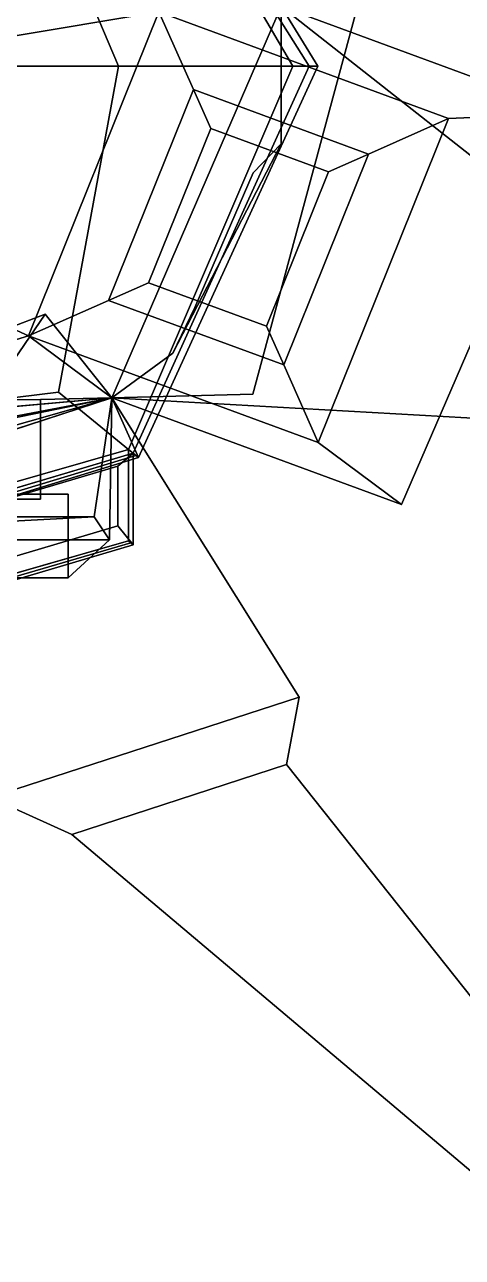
# Model space of a CAD drawing. Extents: x -9973 to 10440, y -7991 to 8327.
# Drawn here: x 2494 to 5365, y -7991 to 100 of the extents above; entities that cross this region are included whole.
import ezdxf

# ---------------------------------------------------------------- set-up
doc = ezdxf.new("R2010")
doc.units = 0

msp = doc.modelspace()

# ---------------------------------------------------------------- linework, layer by layer
for points in [[(105.320313, 219.891846, 25148.322266), (101.400391, -172.028198, 25925.515625), (3109.458984, -172.028198, 25492.498047), (2943.111328, 219.891846, 24758.216797)], [(2366.625, 16.180847, -25123.279297), (1744.337891, 16.180847, -25123.279297), (2468.162109, 183.671875, -22445.160156), (3375.021484, 183.671875, -22445.160156)], [(2519.982422, -1943.375366, -22445.160156), (1779.898438, -1605.905396, -25123.279297), (2366.625, 16.180847, -25123.279297), (3375.021484, 183.671875, -22445.160156)], [(3044.734619, -1710.421875, -24445.160156), (2519.982422, -1943.375366, -22445.160156), (3375.021484, 183.671875, -22445.160156), (3601.264404, -325.964111, -24445.160156)], [(2943.111328, 219.891846, 24758.216797), (3109.458984, -172.028198, 25492.498047), (4253.830078, -172.028198, 24070.757813), (4022.705078, 219.891846, 23477.371094)], [(4176.933594, 219.891846, 15745.265625), (4417.310547, -172.028198, 16266.738281), (3240.244141, -2741.28125, 13457.978516), (3066.492188, -2349.361328, 12936.506836)], [(3989.859375, -2324.474609, 12936.506836), (4677.724609, 218.572388, 15745.265625), (4176.933594, 219.891846, 15745.265625), (3066.492188, -2349.361328, 12936.506836)], [(4176.933594, 219.891846, 8777.799805), (4677.724609, 218.572388, 8777.799805), (3989.859375, -2324.474609, 8777.799805), (3066.492188, -2349.361328, 8777.799805)], [(4176.933594, 219.891846, 7950), (4176.933594, 219.891846, 8777.799805), (3066.492188, -2349.361328, 8777.799805), (3066.492188, -2349.361328, 7961.299805)], [(4176.933594, 219.891846, -17023.599609), (6091.222656, -1286.647217, -16388.035156), (5705.082031, -2498.785645, -16388.035156), (3066.492188, -2349.361328, -17023.599609)], [(5705.082031, -2498.785645, -15804.858398), (6091.222656, -1286.647217, -15804.858398), (4176.933594, 219.891846, -15064), (3066.492188, -2349.361328, -15064)], [(4176.933594, -682.788757, -10566.652344), (3466.492188, -2056.834717, -10566.652344), (3066.492188, -2349.361328, -11275.44043), (4176.933594, 219.891846, -11202.263672)], [(3066.492188, -2349.361328, 939.399902), (3466.492188, -2056.834717, -172.116455), (4176.933594, -682.788757, -172.116455), (4176.933594, 219.891846, 939.399902)], [(3066.492188, -2349.361328, -17023.599609), (4966.492188, -3049.361328, -17023.599609), (6076.933594, -480.108154, -17023.599609), (4176.933594, 219.891846, -17023.599609)], [(3066.492188, -2349.361328, 7961.299805), (3066.492188, -2349.361328, 4200), (4176.933594, 219.891846, 4200), (4176.933594, 219.891846, 7950)], [(4176.933594, 219.891846, 939.399902), (4176.933594, 219.891846, 4200), (3066.492188, -2349.361328, 4200), (3066.492188, -2349.361328, 939.399902)], [(3066.492188, -2349.361328, -13150), (3066.492188, -2349.361328, -15064), (4176.933594, 219.891846, -15064), (4176.933594, 219.891846, -13150)], [(4176.933594, 219.891846, -13150), (4176.933594, 219.891846, -11202.263672), (3066.492188, -2349.361328, -11275.44043), (3066.492188, -2349.361328, -13150)], [(6076.933594, -480.108154, -20659.748047), (5275.021484, -516.328125, -22445.160156), (3375.021484, 183.671875, -22445.160156), (4176.933594, 219.891846, -20659.748047)], [(5275.021484, -516.328125, -22445.160156), (4750.269531, -749.281677, -24445.160156), (3601.264404, -325.964111, -24445.160156), (3375.021484, 183.671875, -22445.160156)], [(4677.724609, 218.572388, 12435.719727), (4677.724609, 218.572388, 15745.265625), (3989.859375, -2324.474609, 12936.506836), (3989.859375, -2324.474609, 12435.719727)], [(4677.724609, 218.572388, 8777.799805), (4677.724609, 218.572388, 12435.719727), (3989.859375, -2324.474609, 12435.719727), (3989.859375, -2324.474609, 8777.799805)], [(4253.830078, -172.028198, 24070.757813), (4360.730469, -172.028198, 18967.720703), (4112.65625, 219.891846, 18967.720703), (4022.705078, 219.891846, 23477.371094)], [(4417.310547, -172.028198, 16266.738281), (4176.933594, 219.891846, 15745.265625), (4112.65625, 219.891846, 18967.720703), (4360.730469, -172.028198, 18967.720703)], [(4176.933594, 219.891846, -15064), (6091.222656, -1286.647217, -15804.858398), (6091.222656, -1286.647217, -16388.035156), (4176.933594, 219.891846, -17023.599609)], [(4176.933594, 219.891846, -17023.599609), (6076.933594, -480.108154, -17023.599609), (6076.933594, -480.108154, -20659.748047), (4176.933594, 219.891846, -20659.748047)], [(4176.933594, 219.891846, -2600), (4176.933594, 219.891846, 939.399902), (4176.933594, -682.788757, -172.116455), (4176.933594, -682.788757, -2600)], [(4176.933594, 219.891846, -11202.263672), (4176.933594, 219.891846, -8100), (4176.933594, -682.788757, -8100), (4176.933594, -682.788757, -10566.652344)], [(4176.933594, 219.891846, -5400), (4176.933594, 219.891846, -2600), (4176.933594, -682.788757, -2600), (4176.933594, -682.788757, -5400)], [(4176.933594, 219.891846, -5400), (4176.933594, -682.788757, -5400), (4176.933594, -682.788757, -8100), (4176.933594, 219.891846, -8100)], [(2717.103516, -2313.072266, 25319.292969), (3109.458984, -172.028198, 25492.498047), (101.400391, -172.028198, 25925.515625), (101.400391, -2634.229248, 25492.498047)], [(4253.830078, -172.028198, 24070.757813), (3109.458984, -172.028198, 25492.498047), (2717.103516, -2313.072266, 25319.292969), (3174.851563, -2687.755127, 24049.107422)], [(3206.226563, -2713.436035, 18967.720703), (4360.730469, -172.028198, 18967.720703), (4253.830078, -172.028198, 24070.757813), (3174.851563, -2687.755127, 24049.107422)], [(3206.226563, -2713.436035, 18967.720703), (3240.244141, -2741.28125, 13457.978516), (4417.310547, -172.028198, 16266.738281), (4360.730469, -172.028198, 18967.720703)], [(3307.110596, -1593.945068, -24745.160156), (3044.734619, -1710.421875, -24445.160156), (3601.264404, -325.964111, -24445.160156), (3714.385986, -580.782104, -24745.160156)], [(4750.269531, -749.281677, -24445.160156), (4487.893555, -865.758484, -24745.160156), (3714.385986, -580.782104, -24745.160156), (3601.264404, -325.964111, -24445.160156)], [(5275.021484, -516.328125, -22445.160156), (6076.933594, -480.108154, -20659.748047), (4966.492188, -3049.361328, -20659.748047), (4419.982422, -2643.375488, -22445.160156)], [(6076.933594, -480.108154, -20659.748047), (6076.933594, -480.108154, -17023.599609), (4966.492188, -3049.361328, -17023.599609), (4966.492188, -3049.361328, -20659.748047)], [(5275.021484, -516.328125, -22445.160156), (4419.982422, -2643.375488, -22445.160156), (4193.739258, -2133.739502, -24445.160156), (4750.269531, -749.281677, -24445.160156)], [(4487.893555, -865.758484, -23045.160156), (4080.617676, -1878.921509, -23045.160156), (3307.110596, -1593.945068, -23045.160156), (3714.385986, -580.782104, -23045.160156)], [(3307.110596, -1593.945068, -23045.160156), (3307.110596, -1593.945068, -24745.160156), (3714.385986, -580.782104, -24745.160156), (3714.385986, -580.782104, -23045.160156)], [(3714.385986, -580.782104, -24745.160156), (4487.893555, -865.758484, -24745.160156), (4487.893555, -865.758484, -23045.160156), (3714.385986, -580.782104, -23045.160156)], [(4176.933594, -682.788757, -172.116455), (3466.492188, -2056.834717, -172.116455), (3609.602539, -1757.31189, -498.716431), (3992.056396, -873.730713, -498.716431)], [(3609.602539, -1757.31189, -10240.051758), (3466.492188, -2056.834717, -10566.652344), (4176.933594, -682.788757, -10566.652344), (3992.056396, -873.730713, -10240.051758)], [(4176.933594, -682.788757, -2600), (4176.933594, -682.788757, -172.116455), (3992.056396, -873.730713, -498.716431), (3992.056396, -873.730713, -2600)], [(4176.933594, -682.788757, -10566.652344), (4176.933594, -682.788757, -8100), (3992.056396, -873.730713, -8100), (3992.056396, -873.730713, -10240.051758)], [(4176.933594, -682.788757, -5400), (4176.933594, -682.788757, -2600), (3992.056396, -873.730713, -2600), (3992.056396, -873.730713, -5400)], [(4176.933594, -682.788757, -5400), (3992.056396, -873.730713, -5400), (3992.056396, -873.730713, -8100), (4176.933594, -682.788757, -8100)], [(4750.269531, -749.281677, -24445.160156), (4193.739258, -2133.739502, -24445.160156), (4080.617676, -1878.921509, -24745.160156), (4487.893555, -865.758484, -24745.160156)], [(3992.056396, -873.730713, -2600), (3992.056396, -873.730713, -498.716431), (3609.602539, -1757.31189, -498.716431), (3609.602539, -1757.31189, -2600)], [(3609.602539, -1757.31189, -8100), (3609.602539, -1757.31189, -10240.051758), (3992.056396, -873.730713, -10240.051758), (3992.056396, -873.730713, -8100)], [(3992.056396, -873.730713, -5400), (3992.056396, -873.730713, -2600), (3609.602539, -1757.31189, -2600), (3609.602539, -1757.31189, -5400)], [(3992.056396, -873.730713, -8100), (3992.056396, -873.730713, -5400), (3609.602539, -1757.31189, -5400), (3609.602539, -1757.31189, -8100)], [(4487.893555, -865.758484, -24745.160156), (4080.617676, -1878.921509, -24745.160156), (4080.617676, -1878.921509, -23045.160156), (4487.893555, -865.758484, -23045.160156)], [(84.417969, -2690.10498, -22445.160156), (108.613281, -2175.361328, -25123.279297), (1779.898438, -1605.905396, -25123.279297), (2519.982422, -1943.375366, -22445.160156)], [(4080.617676, -1878.921509, -24745.160156), (4193.739258, -2133.739502, -24445.160156), (3044.734619, -1710.421875, -24445.160156), (3307.110596, -1593.945068, -24745.160156)], [(4080.617676, -1878.921509, -23045.160156), (4080.617676, -1878.921509, -24745.160156), (3307.110596, -1593.945068, -24745.160156), (3307.110596, -1593.945068, -23045.160156)], [(4193.739258, -2133.739502, -24445.160156), (4419.982422, -2643.375488, -22445.160156), (2519.982422, -1943.375366, -22445.160156), (3044.734619, -1710.421875, -24445.160156)], [(3466.492188, -2056.834717, -172.116455), (3466.492188, -2056.834717, -2600), (3609.602539, -1757.31189, -2600), (3609.602539, -1757.31189, -498.716431)], [(3466.492188, -2056.834717, -8100), (3466.492188, -2056.834717, -10566.652344), (3609.602539, -1757.31189, -10240.051758), (3609.602539, -1757.31189, -8100)], [(3609.602539, -1757.31189, -5400), (3609.602539, -1757.31189, -2600), (3466.492188, -2056.834717, -2600), (3466.492188, -2056.834717, -5400)], [(3609.602539, -1757.31189, -8100), (3609.602539, -1757.31189, -5400), (3466.492188, -2056.834717, -5400), (3466.492188, -2056.834717, -8100)], [(2629.018311, -1799.361328, 9047.185547), (112.022263, -2762.831543, 9047.185547), (105.320313, -3192.831543, 8777.799805), (3066.492188, -2349.361328, 8777.799805)], [(105.320313, -3312.831543, 12435.719727), (112.022263, -2762.831543, 12229.576172), (2629.018311, -1799.361328, 12229.576172), (3066.492188, -2349.361328, 12435.719727)], [(2356.326416, -2199.361328, 9263.523438), (116.199814, -3162.831543, 9263.523438), (112.022263, -2762.831543, 9047.185547), (2629.018311, -1799.361328, 9047.185547)], [(112.022263, -2762.831543, 12229.576172), (116.199814, -3162.831543, 12064.027344), (2356.326416, -2199.361328, 12064.027344), (2629.018311, -1799.361328, 12229.576172)], [(2629.018311, -1799.361328, 12229.576172), (2356.326416, -2199.361328, 12064.027344), (2356.326416, -2199.361328, 9263.523438), (2629.018311, -1799.361328, 9047.185547)], [(3066.492188, -2349.361328, 12435.719727), (2629.018311, -1799.361328, 12229.576172), (2629.018311, -1799.361328, 9047.185547), (3066.492188, -2349.361328, 8777.799805)], [(2519.982422, -1943.375366, -22445.160156), (3066.492188, -2349.361328, -20659.748047), (105.320313, -3312.831543, -20659.748047), (84.417969, -2690.10498, -22445.160156)], [(4419.982422, -2643.375488, -22445.160156), (4966.492188, -3049.361328, -20659.748047), (3066.492188, -2349.361328, -20659.748047), (2519.982422, -1943.375366, -22445.160156)], [(3066.492188, -2349.361328, 939.399902), (3066.492188, -2349.361328, -2600), (3466.492188, -2056.834717, -2600), (3466.492188, -2056.834717, -172.116455)], [(3066.492188, -2349.361328, -8100), (3066.492188, -2349.361328, -11275.44043), (3466.492188, -2056.834717, -10566.652344), (3466.492188, -2056.834717, -8100)], [(3466.492188, -2056.834717, -5400), (3466.492188, -2056.834717, -2600), (3066.492188, -2349.361328, -2600), (3066.492188, -2349.361328, -5400)], [(3466.492188, -2056.834717, -8100), (3466.492188, -2056.834717, -5400), (3066.492188, -2349.361328, -5400), (3066.492188, -2349.361328, -8100)], [(3174.851563, -2687.755127, 24049.107422), (2717.103516, -2313.072266, 25319.292969), (101.400391, -2634.229248, 25492.498047), (101.400391, -3570.936279, 24070.757813)], [(3989.859375, -2324.474609, 12435.719727), (3989.859375, -2324.474609, 12936.506836), (3066.492188, -2349.361328, 12936.506836), (3066.492188, -2349.361328, 12435.719727)], [(3989.859375, -2324.474609, 8777.799805), (3989.859375, -2324.474609, 12435.719727), (3066.492188, -2349.361328, 12435.719727), (3066.492188, -2349.361328, 8777.799805)], [(3066.492188, -2349.361328, -11275.44043), (2597.060547, -2361.023438, -10325.03418), (50.451172, -2380.292969, -10325.03418), (105.320313, -2612.831543, -11275.44043)], [(50.451172, -2380.292969, 57.580078), (2597.060547, -2361.023438, 57.580078), (3066.492188, -2349.361328, 939.399902), (105.320313, -2912.831543, 939.399902)], [(2597.060547, -2361.023438, -10325.03418), (2597.060547, -3014.223145, -10325.03418), (50.451172, -3033.492676, -10325.03418), (50.451172, -2380.292969, -10325.03418)], [(50.451172, -3033.492676, 57.580078), (2597.060547, -3014.223145, 57.580078), (2597.060547, -2361.023438, 57.580078), (50.451172, -2380.292969, 57.580078)], [(105.320313, -3192.831543, 7961.299805), (100, -3281.096436, 7950), (3050, -3281.096436, 7950), (3066.492188, -2349.361328, 7961.299805)], [(3066.492188, -2349.361328, 939.399902), (2950, -3131.096436, 1050), (100, -3281.096436, 950), (105.320313, -2912.831543, 939.399902)], [(3066.492188, -2349.361328, 12936.506836), (3240.244141, -2741.28125, 13457.978516), (101.400391, -3704.751709, 13457.978516), (105.320313, -3312.831543, 12936.506836)], [(3066.492188, -2349.361328, 12435.719727), (3066.492188, -2349.361328, 12936.506836), (105.320313, -3312.831543, 12936.506836), (105.320313, -3312.831543, 12435.719727)], [(3066.492188, -2349.361328, 7961.299805), (3066.492188, -2349.361328, 8777.799805), (105.320313, -3192.831543, 8777.799805), (105.320313, -3192.831543, 7961.299805)], [(3066.492188, -2349.361328, -20659.748047), (3066.492188, -2349.361328, -17023.599609), (105.320313, -3312.831543, -17023.599609), (105.320313, -3312.831543, -20659.748047)], [(2266.429688, -4973.581543, -15553.900391), (4295.880859, -4313.263672, -15553.900391), (3066.492188, -2349.361328, -15064), (105.320313, -3312.831543, -15064)], [(3066.492188, -2349.361328, -17023.599609), (4295.880859, -4313.263672, -16533.699219), (2266.429688, -4973.581543, -16533.699219), (105.320313, -3312.831543, -17023.599609)], [(3066.492188, -2349.361328, -11275.44043), (105.320313, -2612.831543, -11275.44043), (105.320313, -2612.831543, -11275.44043)], [(105.320313, -3312.831543, -15064), (105.320313, -3312.831543, -15064), (3066.492188, -2349.361328, -15064)], [(3066.492188, -2349.361328, -15064), (3066.492188, -2349.361328, -13150), (1650, -2641.075195, -13150), (1650, -2810.242432, -15064)], [(1650, -2641.075195, -13150), (3066.492188, -2349.361328, -13150), (3066.492188, -2349.361328, -11275.44043), (1650, -2475.393799, -11275.44043)], [(3066.492188, -2349.361328, -15064), (1650, -2810.242432, -15064), (1650, -2810.242432, -15064)], [(1650, -2475.393799, -11275.44043), (1650, -2475.393799, -11275.44043), (3066.492188, -2349.361328, -11275.44043)], [(3066.492188, -2349.361328, -2600), (3066.492188, -2349.361328, 939.399902), (2597.060547, -2361.023438, 57.580078), (2597.060547, -2361.023438, -2600)], [(3066.492188, -2349.361328, -11275.44043), (3066.492188, -2349.361328, -8100), (2597.060547, -2361.023438, -8100), (2597.060547, -2361.023438, -10325.03418)], [(3066.492188, -2349.361328, -5400), (3066.492188, -2349.361328, -2600), (2597.060547, -2361.023438, -2600), (2597.060547, -2361.023438, -5400)], [(3066.492188, -2349.361328, -5400), (2597.060547, -2361.023438, -5400), (2597.060547, -2361.023438, -8100), (3066.492188, -2349.361328, -8100)], [(2597.060547, -2361.023438, -2600), (2597.060547, -2361.023438, 57.580078), (2597.060547, -3014.223145, 57.580078), (2597.060547, -3014.223145, -2600)], [(2597.060547, -3014.223145, -8100), (2597.060547, -3014.223145, -10325.03418), (2597.060547, -2361.023438, -10325.03418), (2597.060547, -2361.023438, -8100)], [(2597.060547, -2361.023438, -5400), (2597.060547, -2361.023438, -2600), (2597.060547, -3014.223145, -2600), (2597.060547, -3014.223145, -5400)], [(2597.060547, -2361.023438, -5400), (2597.060547, -3014.223145, -5400), (2597.060547, -3014.223145, -8100), (2597.060547, -2361.023438, -8100)], [(2950, -3131.096436, 1050), (2950, -3131.096436, 1050), (3066.492188, -2349.361328, 939.399902)], [(3066.492188, -2349.361328, 4200), (3066.492188, -2349.361328, 7961.299805), (3050, -3281.096436, 7950), (3050, -3281.096436, 4200)], [(3066.492188, -2349.361328, 939.399902), (3066.492188, -2349.361328, 4200), (3050, -3281.096436, 4200), (3050, -3281.096436, 950)], [(3066.492188, -2349.361328, 939.399902), (3050, -3281.096436, 950), (3050, -3281.096436, 950)], [(5705.082031, -2498.785645, -16388.035156), (5705.082031, -2498.785645, -15804.858398), (3066.492188, -2349.361328, -15064), (3066.492188, -2349.361328, -17023.599609)], [(3066.492188, -2349.361328, -15064), (4295.880859, -4313.263672, -15553.900391), (4295.880859, -4313.263672, -16533.699219), (3066.492188, -2349.361328, -17023.599609)], [(4966.492188, -3049.361328, -20659.748047), (4966.492188, -3049.361328, -17023.599609), (3066.492188, -2349.361328, -17023.599609), (3066.492188, -2349.361328, -20659.748047)], [(101.400391, -3570.936279, 24070.757813), (101.400391, -4170.936523, 24070.757813), (3174.851563, -3287.755127, 24049.107422), (3174.851563, -2687.755127, 24049.107422)], [(3106.226563, -2797.441406, 19167.720703), (201.400391, -3659.904053, 19167.720703), (101.400391, -3635.280029, 18967.720703), (3206.226563, -2713.436035, 18967.720703)], [(3206.226563, -2713.436035, 18967.720703), (101.400391, -3635.280029, 18967.720703), (101.400391, -3635.280029, 18967.720703)], [(101.400391, -3704.751709, 13457.978516), (101.400391, -3704.751709, 13457.978516), (3240.244141, -2741.28125, 13457.978516)], [(1500, -3247.829346, 16200), (3223.314697, -2727.423584, 16200), (3206.226563, -2713.436035, 18967.720703), (1500, -3220.026367, 18967.720703)], [(1500, -3220.026367, 18967.720703), (1500, -3220.026367, 18967.720703), (3206.226563, -2713.436035, 18967.720703)], [(1500, -3275.450439, 13457.978516), (3240.244141, -2741.28125, 13457.978516), (3223.314697, -2727.423584, 16200), (1500, -3247.829346, 16200)], [(3240.244141, -2741.28125, 13457.978516), (1500, -3275.450439, 13457.978516), (1500, -3275.450439, 13457.978516)], [(3206.226563, -2713.436035, 18967.720703), (3206.226563, -3313.436035, 18967.720703), (3106.226563, -3188.812012, 19167.720703), (3106.226563, -2797.441406, 19167.720703)], [(3174.851563, -3287.755127, 24049.107422), (3206.226563, -3313.436035, 18967.720703), (3206.226563, -2713.436035, 18967.720703), (3174.851563, -2687.755127, 24049.107422)], [(3240.244141, -2741.28125, 13457.978516), (3240.244141, -2741.28125, 13457.978516), (3206.226563, -2713.436035, 18967.720703)], [(3206.226563, -2713.436035, 18967.720703), (3223.314697, -2727.423584, 16200), (3223.314697, -2727.423584, 16200)], [(3223.314697, -2727.423584, 16200), (3240.244141, -2741.28125, 13457.978516), (3240.244141, -2741.28125, 13457.978516)], [(3106.226563, -3188.812012, 20417.720703), (201.400391, -4051.274902, 20417.720703), (201.400391, -3659.904053, 20417.720703), (3106.226563, -2797.441406, 20417.720703)], [(3106.226563, -2797.441406, 20417.720703), (201.400391, -3659.904053, 20417.720703), (201.400391, -3659.904053, 19167.720703), (3106.226563, -2797.441406, 19167.720703)], [(3106.226563, -3188.812012, 19167.720703), (3106.226563, -3188.812012, 20417.720703), (3106.226563, -2797.441406, 20417.720703), (3106.226563, -2797.441406, 19167.720703)], [(2780, -2981.096436, 5867.5), (1570.5, -2981.096436, 5867.5), (1570.5, -2981.096436, 4450), (2780, -2981.096436, 4450)], [(2780, -2981.096436, 4450), (1570.5, -2981.096436, 4450), (1570.5, -2981.096436, 3032.5), (2780, -2981.096436, 3032.5)], [(1570.5, -3531.096436, 5867.5), (1570.5, -2981.096436, 5867.5), (2780, -2981.096436, 5867.5), (2780, -3531.096436, 5867.5)], [(2780, -2981.096436, 3032.5), (1570.5, -2981.096436, 3032.5), (1570.5, -3531.096436, 3032.5), (2780, -3531.096436, 3032.5)], [(2780, -3531.096436, 5867.5), (2780, -2981.096436, 5867.5), (2780, -2981.096436, 4450), (2780, -3531.096436, 4450)], [(2780, -3531.096436, 4450), (2780, -2981.096436, 4450), (2780, -2981.096436, 3032.5), (2780, -3531.096436, 3032.5)], [(2597.060547, -3014.223145, -10325.03418), (1727.660156, -3014.223145, -8831.655273), (46.898438, -3033.492676, -8831.655273), (50.451172, -3033.492676, -10325.03418)], [(46.898438, -3033.492676, -1044.695068), (1727.660156, -3014.223145, -1044.695068), (2597.060547, -3014.223145, 57.580078), (50.451172, -3033.492676, 57.580078)], [(2597.060547, -3014.223145, -2800), (2597.060547, -3014.223145, 57.580078), (1727.660156, -3014.223145, -1044.695068), (1727.660156, -3014.223145, -2800)], [(2597.060547, -3014.223145, -10325.03418), (2597.060547, -3014.223145, -6900), (1727.660156, -3014.223145, -6900), (1727.660156, -3014.223145, -8831.655273)], [(2597.060547, -3014.223145, -4700), (2597.060547, -3014.223145, -2800), (1727.660156, -3014.223145, -2800), (1727.660156, -3014.223145, -4700)], [(2597.060547, -3014.223145, -4700), (1727.660156, -3014.223145, -4700), (1727.660156, -3014.223145, -6900), (2597.060547, -3014.223145, -6900)], [(2597.060547, -3014.223145, 57.580078), (2597.060547, -3014.223145, 57.580078), (2597.060547, -3014.223145, -2800)], [(2597.060547, -3014.223145, -6900), (2597.060547, -3014.223145, -6900), (2597.060547, -3014.223145, -10325.03418)], [(2597.060547, -3014.223145, -2800), (2597.060547, -3014.223145, -2800), (2597.060547, -3014.223145, -4700)], [(2597.060547, -3014.223145, -4700), (2597.060547, -3014.223145, -4700), (2597.060547, -3014.223145, -6900)], [(2597.060547, -3014.223145, -2600), (2597.060547, -3014.223145, 57.580078), (2597.060547, -3014.223145, 57.580078)], [(2597.060547, -3014.223145, -10325.03418), (2597.060547, -3014.223145, -8100), (2597.060547, -3014.223145, -8100)], [(2597.060547, -3014.223145, -5400), (2597.060547, -3014.223145, -2600), (2597.060547, -3014.223145, -2600)], [(2597.060547, -3014.223145, -8100), (2597.060547, -3014.223145, -5400), (2597.060547, -3014.223145, -5400)], [(100, -3281.096436, 950), (100, -3281.096436, 950), (2950, -3131.096436, 1050)], [(3050, -3281.096436, 2700), (1575, -3281.096436, 2700), (1675, -3131.096436, 2600), (2950, -3131.096436, 2600)], [(2950, -3131.096436, 1050), (1675, -3131.096436, 1050), (1575, -3281.096436, 950), (3050, -3281.096436, 950)], [(2950, -3131.096436, 2600), (1675, -3131.096436, 2600), (1675, -3131.096436, 1050), (2950, -3131.096436, 1050)], [(3050, -3281.096436, 950), (3050, -3281.096436, 2700), (2950, -3131.096436, 2600), (2950, -3131.096436, 1050)], [(3206.226563, -3313.436035, 18967.720703), (101.400391, -4235.280273, 18967.720703), (201.400391, -4051.274902, 19167.720703), (3106.226563, -3188.812012, 19167.720703)], [(201.400391, -4051.274902, 19167.720703), (201.400391, -4051.274902, 20417.720703), (3106.226563, -3188.812012, 20417.720703), (3106.226563, -3188.812012, 19167.720703)], [(3050, -3281.096436, 7950), (100, -3281.096436, 7950), (100, -3281.096436, 7950)], [(3174.851563, -3287.755127, 24049.107422), (101.400391, -4170.936523, 24070.757813), (101.400391, -4170.936523, 24070.757813)], [(101.400391, -4235.280273, 18967.720703), (101.400391, -4235.280273, 18967.720703), (3206.226563, -3313.436035, 18967.720703)], [(1500, -3769.037354, 24060.90625), (1500, -3795.657471, 21400), (3191.208496, -3301.143555, 21400), (3174.851563, -3287.755127, 24049.107422)], [(1500, -3769.037354, 24060.90625), (1500, -3769.037354, 24060.90625), (3174.851563, -3287.755127, 24049.107422)], [(1500, -3820.026367, 18967.720703), (3206.226563, -3313.436035, 18967.720703), (3191.208496, -3301.143555, 21400), (1500, -3795.657471, 21400)], [(3206.226563, -3313.436035, 18967.720703), (1500, -3820.026367, 18967.720703), (1500, -3820.026367, 18967.720703)], [(1575, -3281.096436, 6200), (1570.5, -3531.096436, 5867.5), (2780, -3531.096436, 5867.5), (3050, -3281.096436, 6200)], [(2780, -3531.096436, 3032.5), (1570.5, -3531.096436, 3032.5), (1575, -3281.096436, 2700), (3050, -3281.096436, 2700)], [(3050, -3281.096436, 7950), (1575, -3281.096436, 7950), (1737.25, -3281.096436, 6911.5), (2342, -3281.096436, 6911.5)], [(1737.25, -3281.096436, 6334), (1575, -3281.096436, 6200), (3050, -3281.096436, 6200), (2342, -3281.096436, 6334)], [(1575, -3281.096436, 7950), (1575, -3281.096436, 7950), (3050, -3281.096436, 7950)], [(3050, -3281.096436, 950), (1575, -3281.096436, 950), (1575, -3281.096436, 950)], [(3050, -3281.096436, 6200), (3050, -3281.096436, 7950), (2342, -3281.096436, 6911.5), (2342, -3281.096436, 6334)], [(3050, -3281.096436, 6200), (2780, -3531.096436, 5867.5), (2780, -3531.096436, 4450), (3050, -3281.096436, 4450)], [(3050, -3281.096436, 4450), (2780, -3531.096436, 4450), (2780, -3531.096436, 3032.5), (3050, -3281.096436, 2700)], [(3050, -3281.096436, 6200), (3050, -3281.096436, 6200), (3050, -3281.096436, 4450)], [(3050, -3281.096436, 4450), (3050, -3281.096436, 4450), (3050, -3281.096436, 2700)], [(3050, -3281.096436, 7950), (3050, -3281.096436, 7950), (3050, -3281.096436, 6200)], [(3050, -3281.096436, 2700), (3050, -3281.096436, 2700), (3050, -3281.096436, 950)], [(3050, -3281.096436, 4200), (3050, -3281.096436, 7950), (3050, -3281.096436, 7950)], [(3050, -3281.096436, 950), (3050, -3281.096436, 4200), (3050, -3281.096436, 4200)], [(3206.226563, -3313.436035, 18967.720703), (3206.226563, -3313.436035, 18967.720703), (3174.851563, -3287.755127, 24049.107422)], [(3174.851563, -3287.755127, 24049.107422), (3191.208496, -3301.143555, 21400), (3191.208496, -3301.143555, 21400)], [(3191.208496, -3301.143555, 21400), (3206.226563, -3313.436035, 18967.720703), (3206.226563, -3313.436035, 18967.720703)], [(2802.552734, -5215.15625, -15880.5), (4210.855469, -4756.94043, -15880.5), (4295.880859, -4313.263672, -15553.900391), (2266.429688, -4973.581543, -15553.900391)], [(4295.880859, -4313.263672, -16533.699219), (4210.855469, -4756.94043, -16207.099609), (2802.552734, -5215.15625, -16207.099609), (2266.429688, -4973.581543, -16533.699219)], [(4295.880859, -4313.263672, -15553.900391), (4210.855469, -4756.94043, -15880.5), (4210.855469, -4756.94043, -16207.099609), (4295.880859, -4313.263672, -16533.699219)], [(6415.958984, -7533.040039, -15949.085938), (4210.855469, -4756.94043, -15880.5), (2802.552734, -5215.15625, -15880.5), (6092.048828, -7991.255859, -15949.085938)], [(2802.552734, -5215.15625, -16207.099609), (4210.855469, -4756.94043, -16207.099609), (6415.958984, -7533.040039, -16138.514648), (6092.048828, -7991.255859, -16138.514648)], [(4210.855469, -4756.94043, -16207.099609), (4210.855469, -4756.94043, -15880.5), (6415.958984, -7533.040039, -15949.085938), (6415.958984, -7533.040039, -16138.514648)], [(2802.552734, -5215.15625, -16207.099609), (2802.552734, -5215.15625, -15880.5), (2266.429688, -4973.581543, -15553.900391), (2266.429688, -4973.581543, -16533.699219)], [(6092.048828, -7991.255859, -15949.085938), (2802.552734, -5215.15625, -15880.5), (2802.552734, -5215.15625, -16207.099609), (6092.048828, -7991.255859, -16138.514648)]]:
    msp.add_3dface(points)

doc.saveas('drawing.dxf')
